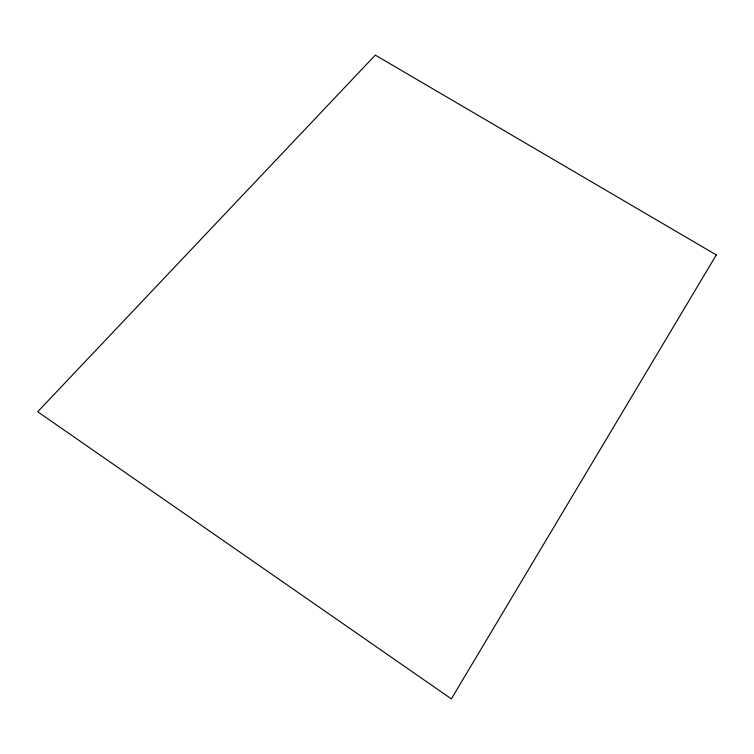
<?xml version="1.0" encoding="UTF-8"?>
<svg xmlns="http://www.w3.org/2000/svg" width="754" height="754" viewBox="0 0 754 754"><rect width="100%" height="100%" fill="white"/><g stroke="black" fill="none" stroke-linecap="round" stroke-linejoin="round"><path stroke-width="1.13" d="M716.3 254.927L451.354 698.883L37.7 411.75L375.303 55.117L716.3 254.927"/></g></svg>
